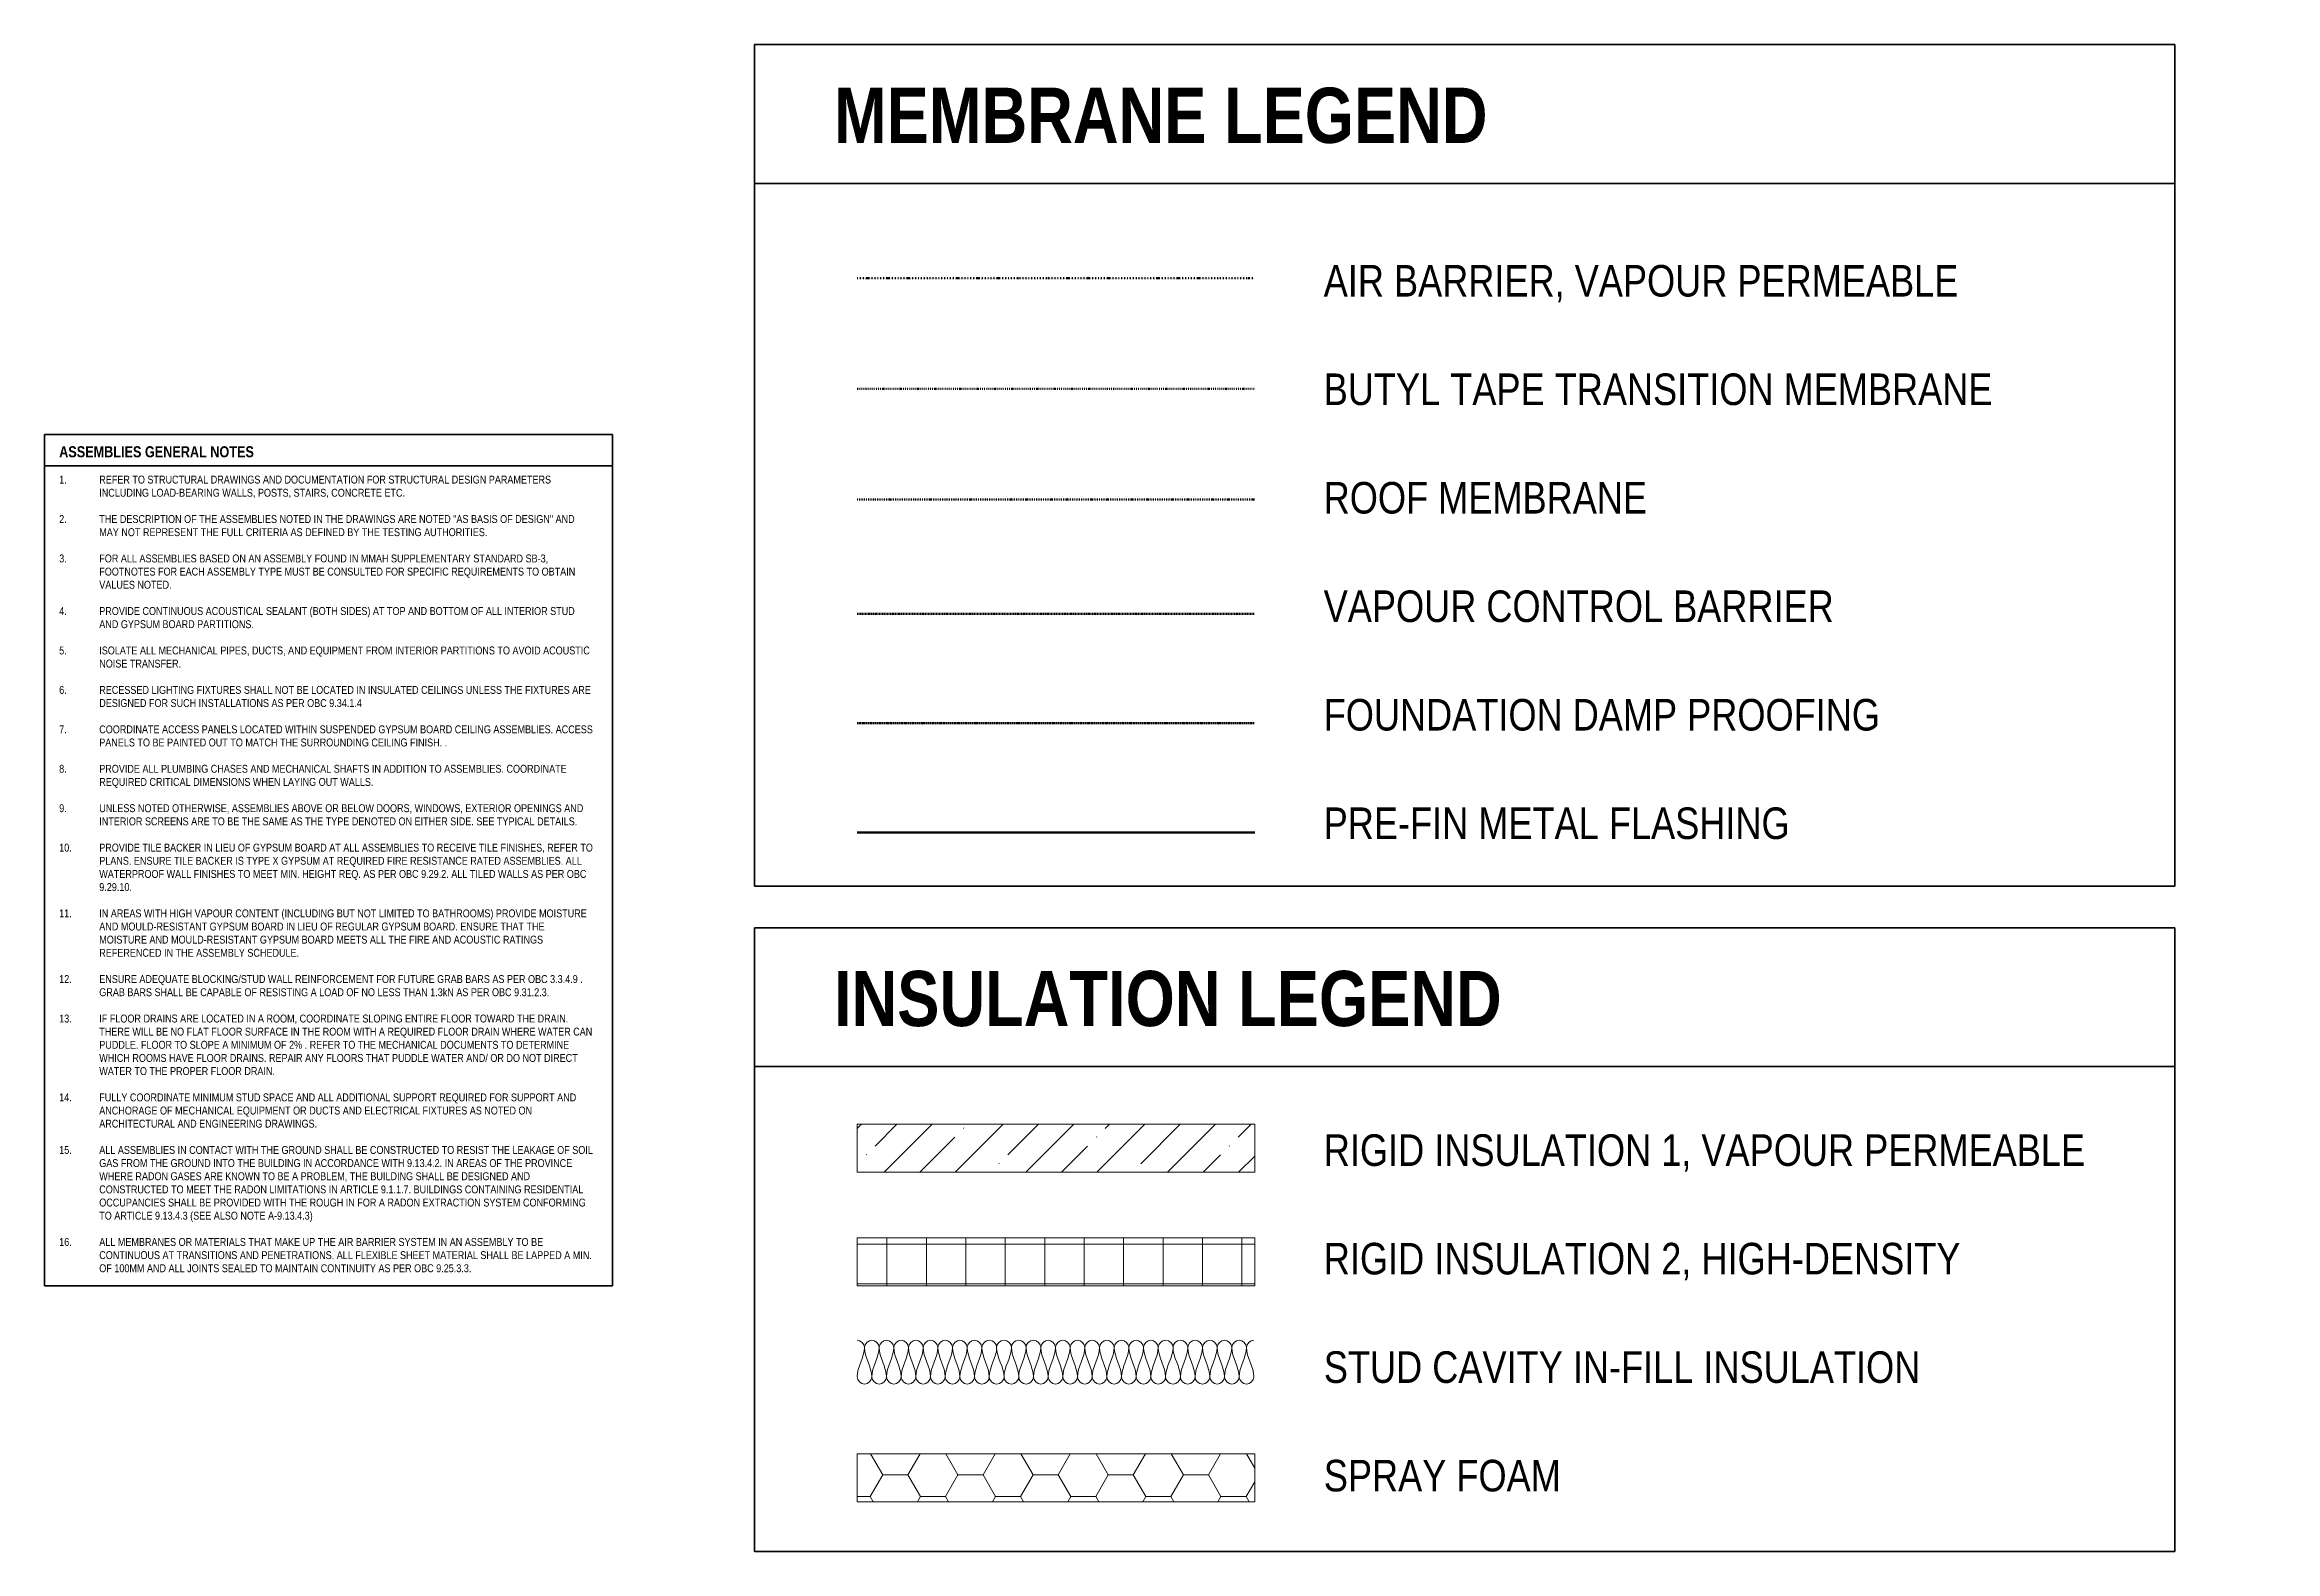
# Model space of a CAD drawing. Header units: millimetres. Extents: x -1345 to 11650, y 651 to 5428.
# Drawn here: x 4581 to 11650, y 651 to 5428 of the extents above; entities that cross this region are included whole.
import ezdxf

# ---------------------------------------------------------------- set-up
doc = ezdxf.new("R2010")
doc.units = ezdxf.units.MM
for name, pattern in [('CMHC_Membrane001', [9, 3, -2, 0, -2, 0, -2]), ('CMHC_Membrane002', [7, 5, -2]), ('CMHC_Membrane004', [6, 2, -2, 0, -2]), ('CMHC_Membrane006', [5, 3, -2]), ('CMHC_Membrane007', [7, 3, -2, 0, -2])]:
    doc.linetypes.add(name, pattern=pattern)
doc.layers.add('A-DETL', color=9, linetype='Continuous', lineweight=18, true_color=0x808080)
doc.layers.add('A-DETL-GENF', color=7, linetype='Continuous', lineweight=18)
doc.layers.add('G-ANNO-TEXT', color=7, linetype='Continuous', lineweight=9)
doc.styles.add('Arial Narrow_1', font='ARIALN.TTF', dxfattribs={"height": 25})
doc.styles.add('Arial Narrow_2', font='ARIALN.TTF', dxfattribs={"height": 100})
doc.styles.add('Arial Narrow_B', font='ARIALNB.TTF', dxfattribs={"height": 35})
doc.styles.add('Arial Narrow_B_2', font='ARIALNB.TTF', dxfattribs={"height": 175})

# ---------------------------------------------------------------- blocks, each defined once
blk = doc.blocks.new('CMHC-07_Insulation_ Semi-Rigid-Section - 152mm-6565447-MEMBRANE _ INSULATION LEGEND')
at = {"layer": 'A-DETL-GENF', "true_color": 0x808080}
h = blk.add_hatch(dxfattribs=at)
h.set_pattern_fill('FP_15', color=8, style=0, pattern_type=2)
h.set_pattern_definition([(45, (0, 0), (-112.253, 112.253), []), (45, (112.25, 0), (-112.253, 112.253), [198.437, -39.687, 1.676, -38.011])])
h.paths.add_polyline_path([(2964.4, 1853.5), (2964.4, 2005.5), (1704.4, 2005.5), (1704.4, 1853.5)])
at = {"layer": 'A-DETL-GENF'}
for p, q in [((2964.4, 2005.5), (1704.4, 2005.5)), ((1704.4, 2005.5), (1704.4, 1853.5)), ((2964.4, 1853.5), (2964.4, 2005.5)), ((1704.4, 1853.5), (2964.4, 1853.5))]:
    blk.add_line(p, q, dxfattribs=at)
blk = doc.blocks.new('CMHC-07_Insulation_ Rigid-Section - 152mm-6565517-MEMBRANE _ INSULATION LEGEND')
at = {"layer": 'A-DETL-GENF', "true_color": 0x808080}
h = blk.add_hatch(dxfattribs=at)
h.set_pattern_fill('FP_16', color=8, style=0, pattern_type=2)
h.set_pattern_definition([(0, (0, 0), (0, 125), []), (90, (0, 0), (-125, 8e-15), [])])
h.paths.add_polyline_path([(2964.4, 1493.5), (2964.4, 1645.5), (1704.4, 1645.5), (1704.4, 1493.5)])
at = {"layer": 'A-DETL-GENF'}
for p, q in [((2964.4, 1645.5), (1704.4, 1645.5)), ((1704.4, 1645.5), (1704.4, 1493.5)), ((2964.4, 1493.5), (2964.4, 1645.5)), ((1704.4, 1493.5), (2964.4, 1493.5))]:
    blk.add_line(p, q, dxfattribs=at)

msp = doc.modelspace()

# ---------------------------------------------------------------- hatches: boundary and pattern name
at = {"layer": 'A-DETL-GENF', "true_color": 0x808080}
h = msp.add_hatch(dxfattribs=at)
h.set_pattern_fill('FP_17', color=8, style=0, pattern_type=2)
h.set_pattern_definition([(0, (5451.025, 0), (119.063, 68.741), [79.375, -158.75]), (120, (5451.025, 0), (-119.063, 68.7411), [79.375, -158.75]), (60, (5451.025, 0), (5e-05, 137.4821), [0, -158.75, 79.375, 0])])
h.paths.add_polyline_path([(8415.4, 808.5), (8415.4, 960.5), (7155.4, 960.5), (7155.4, 808.5)])

# ---------------------------------------------------------------- linework, layer by layer
at = {"layer": 'A-DETL', "color": 7, "lineweight": 35}
for p, q in [((6831, 5428.5), (11331, 5428.5)), ((6831, 2760.6), (6831, 5428.5)), ((11331, 5428.5), (11331, 2760.6)), ((6831, 4988.5), (11331, 4988.5)), ((4581, 1493.7), (4581, 4192.7)), ((6381, 1493.7), (6381, 4192.7)), ((11331, 2760.6), (6831, 2760.6)), ((6831, 2628.5), (11331, 2628.5)), ((6831, 651.4), (6831, 2628.5)), ((6831, 2188.5), (11331, 2188.5)), ((4581, 1493.7), (6381, 1493.7)), ((11331, 651.4), (6831, 651.4))]:
    msp.add_line(p, q, dxfattribs=at)
at = {"layer": 'A-DETL', "color": 190, "linetype": 'CMHC_Membrane001', "lineweight": 50, "true_color": 0x8000ff}
msp.add_line((7155.4, 4688.5), (8415.4, 4688.5), dxfattribs=at)
at = {"layer": 'A-DETL', "color": 30, "linetype": 'CMHC_Membrane004', "lineweight": 50, "true_color": 0xff8000}
msp.add_line((7155.4, 4337.2), (8415.4, 4337.2), dxfattribs=at)
at = {"layer": 'A-DETL', "color": 5, "linetype": 'CMHC_Membrane007', "lineweight": 50, "true_color": 0x0000ff}
msp.add_line((7155.4, 3986), (8415.4, 3986), dxfattribs=at)
at = {"layer": 'A-DETL', "color": 96, "linetype": 'CMHC_Membrane006', "lineweight": 50, "true_color": 0x008000}
msp.add_line((7155.4, 3623.5), (8415.4, 3623.5), dxfattribs=at)
at = {"layer": 'A-DETL', "color": 150, "linetype": 'CMHC_Membrane002', "lineweight": 50, "true_color": 0x0080ff}
msp.add_line((7155.4, 3277.2), (8415.4, 3277.2), dxfattribs=at)
at = {"layer": 'A-DETL', "color": 7, "lineweight": 50}
msp.add_line((7155.4, 2931), (8415.4, 2931), dxfattribs=at)
at = {"layer": 'A-DETL', "color": 7}
for p, q in [((8415.4, 960.5), (7155.4, 960.5)), ((7155.4, 960.5), (7155.4, 808.5)), ((8415.4, 808.5), (8415.4, 960.5)), ((7155.4, 808.5), (8415.4, 808.5))]:
    msp.add_line(p, q, dxfattribs=at)
at = {"layer": 'A-DETL'}
for points in [[(7155.4, 1321.3), (7166.4, 1321.3), (7178.7, 1309), (7178.7, 1298)], [(7178.7, 1298), (7178.7, 1266), (7155.4, 1236.8), (7155.4, 1204.8)], [(7178.7, 1298), (7178.7, 1309), (7202, 1333.6), (7225.3, 1309), (7225.3, 1298)], [(7202, 1204.8), (7202, 1236.8), (7178.7, 1266), (7178.7, 1298)], [(7225.3, 1298), (7225.3, 1266), (7202, 1236.8), (7202, 1204.8)], [(7225.3, 1298), (7225.3, 1309), (7248.5, 1333.6), (7271.8, 1309), (7271.8, 1298)], [(7248.5, 1204.8), (7248.5, 1236.8), (7225.3, 1266), (7225.3, 1298)], [(7271.8, 1298), (7271.8, 1266), (7248.5, 1236.8), (7248.5, 1204.8)], [(7271.8, 1298), (7271.8, 1309), (7295.1, 1333.6), (7318.4, 1309), (7318.4, 1298)], [(7295.1, 1204.8), (7295.1, 1236.8), (7271.8, 1266), (7271.8, 1298)], [(7318.4, 1298), (7318.4, 1266), (7295.1, 1236.8), (7295.1, 1204.8)], [(7318.4, 1298), (7318.4, 1309), (7341.7, 1333.6), (7365, 1309), (7365, 1298)], [(7341.7, 1204.8), (7341.7, 1236.8), (7318.4, 1266), (7318.4, 1298)], [(7365, 1298), (7365, 1266), (7341.7, 1236.8), (7341.7, 1204.8)], [(7365, 1298), (7365, 1309), (7388.2, 1333.6), (7411.5, 1309), (7411.5, 1298)], [(7388.2, 1204.8), (7388.2, 1236.8), (7365, 1266), (7365, 1298)], [(7411.5, 1298), (7411.5, 1266), (7388.2, 1236.8), (7388.2, 1204.8)], [(7411.5, 1298), (7411.5, 1309), (7434.8, 1333.6), (7458.1, 1309), (7458.1, 1298)], [(7434.8, 1204.8), (7434.8, 1236.8), (7411.5, 1266), (7411.5, 1298)], [(7458.1, 1298), (7458.1, 1266), (7434.8, 1236.8), (7434.8, 1204.8)], [(7458.1, 1298), (7458.1, 1309), (7481.4, 1333.6), (7504.7, 1309), (7504.7, 1298)], [(7481.4, 1204.8), (7481.4, 1236.8), (7458.1, 1266), (7458.1, 1298)], [(7504.7, 1298), (7504.7, 1266), (7481.4, 1236.8), (7481.4, 1204.8)], [(7504.7, 1298), (7504.7, 1309), (7527.9, 1333.6), (7551.2, 1309), (7551.2, 1298)], [(7527.9, 1204.8), (7527.9, 1236.8), (7504.7, 1266), (7504.7, 1298)], [(7551.2, 1298), (7551.2, 1266), (7527.9, 1236.8), (7527.9, 1204.8)], [(7551.2, 1298), (7551.2, 1309), (7574.5, 1333.6), (7597.8, 1309), (7597.8, 1298)], [(7574.5, 1204.8), (7574.5, 1236.8), (7551.2, 1266), (7551.2, 1298)], [(7597.8, 1298), (7597.8, 1266), (7574.5, 1236.8), (7574.5, 1204.8)], [(7597.8, 1298), (7597.8, 1309), (7621.1, 1333.6), (7644.4, 1309), (7644.4, 1298)], [(7621.1, 1204.8), (7621.1, 1236.8), (7597.8, 1266), (7597.8, 1298)], [(7644.4, 1298), (7644.4, 1266), (7621.1, 1236.8), (7621.1, 1204.8)], [(7644.4, 1298), (7644.4, 1309), (7667.6, 1333.6), (7690.9, 1309), (7690.9, 1298)], [(7667.6, 1204.8), (7667.6, 1236.8), (7644.4, 1266), (7644.4, 1298)], [(7690.9, 1298), (7690.9, 1266), (7667.6, 1236.8), (7667.6, 1204.8)], [(7690.9, 1298), (7690.9, 1309), (7714.2, 1333.6), (7737.5, 1309), (7737.5, 1298)], [(7714.2, 1204.8), (7714.2, 1236.8), (7690.9, 1266), (7690.9, 1298)], [(7737.5, 1298), (7737.5, 1266), (7714.2, 1236.8), (7714.2, 1204.8)], [(7737.5, 1298), (7737.5, 1309), (7760.8, 1333.6), (7784.1, 1309), (7784.1, 1298)], [(7760.8, 1204.8), (7760.8, 1236.8), (7737.5, 1266), (7737.5, 1298)], [(7784.1, 1298), (7784.1, 1266), (7760.8, 1236.8), (7760.8, 1204.8)], [(7784.1, 1298), (7784.1, 1309), (7807.3, 1333.6), (7830.6, 1309), (7830.6, 1298)], [(7807.3, 1204.8), (7807.3, 1236.8), (7784.1, 1266), (7784.1, 1298)], [(7830.6, 1298), (7830.6, 1266), (7807.3, 1236.8), (7807.3, 1204.8)], [(7830.6, 1298), (7830.6, 1309), (7853.9, 1333.6), (7877.2, 1309), (7877.2, 1298)], [(7853.9, 1204.8), (7853.9, 1236.8), (7830.6, 1266), (7830.6, 1298)], [(7877.2, 1298), (7877.2, 1266), (7853.9, 1236.8), (7853.9, 1204.8)], [(7877.2, 1298), (7877.2, 1309), (7900.5, 1333.6), (7923.8, 1309), (7923.8, 1298)], [(7900.5, 1204.8), (7900.5, 1236.8), (7877.2, 1266), (7877.2, 1298)], [(7923.8, 1298), (7923.8, 1266), (7900.5, 1236.8), (7900.5, 1204.8)], [(7923.8, 1298), (7923.8, 1309), (7947, 1333.6), (7970.3, 1309), (7970.3, 1298)], [(7947, 1204.8), (7947, 1236.8), (7923.8, 1266), (7923.8, 1298)], [(7970.3, 1298), (7970.3, 1266), (7947, 1236.8), (7947, 1204.8)], [(7970.3, 1298), (7970.3, 1309), (7993.6, 1333.6), (8016.9, 1309), (8016.9, 1298)], [(7993.6, 1204.8), (7993.6, 1236.8), (7970.3, 1266), (7970.3, 1298)], [(8016.9, 1298), (8016.9, 1266), (7993.6, 1236.8), (7993.6, 1204.8)], [(8016.9, 1298), (8016.9, 1309), (8040.2, 1333.6), (8063.5, 1309), (8063.5, 1298)], [(8040.2, 1204.8), (8040.2, 1236.8), (8016.9, 1266), (8016.9, 1298)], [(8063.5, 1298), (8063.5, 1266), (8040.2, 1236.8), (8040.2, 1204.8)], [(8063.5, 1298), (8063.5, 1309), (8086.7, 1333.6), (8110, 1309), (8110, 1298)], [(8086.7, 1204.8), (8086.7, 1236.8), (8063.5, 1266), (8063.5, 1298)], [(8110, 1298), (8110, 1266), (8086.7, 1236.8), (8086.7, 1204.8)], [(8110, 1298), (8110, 1309), (8133.3, 1333.6), (8156.6, 1309), (8156.6, 1298)], [(8133.3, 1204.8), (8133.3, 1236.8), (8110, 1266), (8110, 1298)], [(8156.6, 1298), (8156.6, 1266), (8133.3, 1236.8), (8133.3, 1204.8)], [(8156.6, 1298), (8156.6, 1309), (8179.9, 1333.6), (8203.2, 1309), (8203.2, 1298)], [(8179.9, 1204.8), (8179.9, 1236.8), (8156.6, 1266), (8156.6, 1298)], [(8203.2, 1298), (8203.2, 1266), (8179.9, 1236.8), (8179.9, 1204.8)], [(8203.2, 1298), (8203.2, 1309), (8226.4, 1333.6), (8249.7, 1309), (8249.7, 1298)], [(8226.4, 1204.8), (8226.4, 1236.8), (8203.2, 1266), (8203.2, 1298)], [(8249.7, 1298), (8249.7, 1266), (8226.4, 1236.8), (8226.4, 1204.8)], [(8249.7, 1298), (8249.7, 1309), (8273, 1333.6), (8296.3, 1309), (8296.3, 1298)], [(8273, 1204.8), (8273, 1236.8), (8249.7, 1266), (8249.7, 1298)], [(8296.3, 1298), (8296.3, 1266), (8273, 1236.8), (8273, 1204.8)], [(8296.3, 1298), (8296.3, 1309), (8319.6, 1333.6), (8342.9, 1309), (8342.9, 1298)], [(8319.6, 1204.8), (8319.6, 1236.8), (8296.3, 1266), (8296.3, 1298)], [(8342.9, 1298), (8342.9, 1266), (8319.6, 1236.8), (8319.6, 1204.8)], [(8342.9, 1298), (8342.9, 1309), (8366.1, 1333.6), (8389.4, 1309), (8389.4, 1298)], [(8366.1, 1204.8), (8366.1, 1236.8), (8342.9, 1266), (8342.9, 1298)], [(8389.4, 1298), (8389.4, 1266), (8366.1, 1236.8), (8366.1, 1204.8)], [(8389.4, 1298), (8389.4, 1309), (8401.7, 1321.3), (8412.7, 1321.3)], [(8412.7, 1204.8), (8412.7, 1236.8), (8389.4, 1266), (8389.4, 1298)], [(7155.4, 1204.8), (7155.4, 1193.9), (7178.7, 1169.3), (7202, 1193.9), (7202, 1204.8)], [(7202, 1204.8), (7202, 1193.9), (7225.3, 1169.3), (7248.5, 1193.9), (7248.5, 1204.8)], [(7248.5, 1204.8), (7248.5, 1193.9), (7271.8, 1169.3), (7295.1, 1193.9), (7295.1, 1204.8)], [(7295.1, 1204.8), (7295.1, 1193.9), (7318.4, 1169.3), (7341.7, 1193.9), (7341.7, 1204.8)], [(7341.7, 1204.8), (7341.7, 1193.9), (7365, 1169.3), (7388.2, 1193.9), (7388.2, 1204.8)], [(7388.2, 1204.8), (7388.2, 1193.9), (7411.5, 1169.3), (7434.8, 1193.9), (7434.8, 1204.8)], [(7434.8, 1204.8), (7434.8, 1193.9), (7458.1, 1169.3), (7481.4, 1193.9), (7481.4, 1204.8)], [(7481.4, 1204.8), (7481.4, 1193.9), (7504.7, 1169.3), (7527.9, 1193.9), (7527.9, 1204.8)], [(7527.9, 1204.8), (7527.9, 1193.9), (7551.2, 1169.3), (7574.5, 1193.9), (7574.5, 1204.8)], [(7574.5, 1204.8), (7574.5, 1193.9), (7597.8, 1169.3), (7621.1, 1193.9), (7621.1, 1204.8)], [(7621.1, 1204.8), (7621.1, 1193.9), (7644.4, 1169.3), (7667.6, 1193.9), (7667.6, 1204.8)], [(7667.6, 1204.8), (7667.6, 1193.9), (7690.9, 1169.3), (7714.2, 1193.9), (7714.2, 1204.8)], [(7714.2, 1204.8), (7714.2, 1193.9), (7737.5, 1169.3), (7760.8, 1193.9), (7760.8, 1204.8)], [(7760.8, 1204.8), (7760.8, 1193.9), (7784.1, 1169.3), (7807.3, 1193.9), (7807.3, 1204.8)], [(7807.3, 1204.8), (7807.3, 1193.9), (7830.6, 1169.3), (7853.9, 1193.9), (7853.9, 1204.8)], [(7853.9, 1204.8), (7853.9, 1193.9), (7877.2, 1169.3), (7900.5, 1193.9), (7900.5, 1204.8)], [(7900.5, 1204.8), (7900.5, 1193.9), (7923.8, 1169.3), (7947, 1193.9), (7947, 1204.8)], [(7947, 1204.8), (7947, 1193.9), (7970.3, 1169.3), (7993.6, 1193.9), (7993.6, 1204.8)], [(7993.6, 1204.8), (7993.6, 1193.9), (8016.9, 1169.3), (8040.2, 1193.9), (8040.2, 1204.8)], [(8040.2, 1204.8), (8040.2, 1193.9), (8063.5, 1169.3), (8086.7, 1193.9), (8086.7, 1204.8)], [(8086.7, 1204.8), (8086.7, 1193.9), (8110, 1169.3), (8133.3, 1193.9), (8133.3, 1204.8)], [(8133.3, 1204.8), (8133.3, 1193.9), (8156.6, 1169.3), (8179.9, 1193.9), (8179.9, 1204.8)], [(8179.9, 1204.8), (8179.9, 1193.9), (8203.2, 1169.3), (8226.4, 1193.9), (8226.4, 1204.8)], [(8226.4, 1204.8), (8226.4, 1193.9), (8249.7, 1169.3), (8273, 1193.9), (8273, 1204.8)], [(8273, 1204.8), (8273, 1193.9), (8296.3, 1169.3), (8319.6, 1193.9), (8319.6, 1204.8)], [(8319.6, 1204.8), (8319.6, 1193.9), (8342.9, 1169.3), (8366.1, 1193.9), (8366.1, 1204.8)], [(8366.1, 1204.8), (8366.1, 1193.9), (8389.4, 1169.3), (8412.7, 1193.9), (8412.7, 1204.8)]]:
    msp.add_open_spline(points, degree=3, dxfattribs=at)

# ---------------------------------------------------------------- block references
at = {"layer": 'A-DETL-GENF'}
for name in ['CMHC-07_Insulation_ Semi-Rigid-Section - 152mm-6565447-MEMBRANE _ INSULATION LEGEND', 'CMHC-07_Insulation_ Rigid-Section - 152mm-6565517-MEMBRANE _ INSULATION LEGEND']:
    msp.add_blockref(name, (5451, 0), dxfattribs=at)

# ---------------------------------------------------------------- texts
at = {"layer": 'G-ANNO-TEXT', "attachment_point": 1, "bg_fill": 3, "box_fill_scale": 1.25, "bg_fill_color": 256, "bg_fill_true_color": 13158600, "bg_fill_transparency": 0}
for s, insert, char_height, width, style in [('MEMBRANE LEGEND', (7082.4, 5291.8), 175, 2537.341, 'Arial Narrow_B_2'), ('AIR BARRIER, VAPOUR PERMEABLE', (8634.1, 4729.7), 100, 2497.257, 'Arial Narrow_2'), ('BUTYL TAPE TRANSITION MEMBRANE', (8634.1, 4385.8), 100, 2633.543, 'Arial Narrow_2'), ('ASSEMBLIES GENERAL NOTES', (4627.2, 4155.1), 35, 757.595, 'Arial Narrow_B'), ('ROOF MEMBRANE', (8634.1, 4041.8), 100, 1262.658, 'Arial Narrow_2'), ('VAPOUR CONTROL BARRIER', (8634.1, 3697.9), 100, 1992.193, 'Arial Narrow_2'), ('FOUNDATION DAMP PROOFING', (8634.1, 3353.9), 100, 2168.565, 'Arial Narrow_2'), ('PRE-FIN METAL FLASHING', (8634.1, 3009.9), 100, 1835.864, 'Arial Narrow_2'), ('INSULATION LEGEND', (7082.4, 2491.8), 175, 2597.468, 'Arial Narrow_B_2'), ('RIGID INSULATION 1, VAPOUR PERMEABLE', (8634.5, 1973.6), 100, 2990.294, 'Arial Narrow_2'), ('RIGID INSULATION 2, HIGH-DENSITY', (8634.5, 1629.6), 100, 2493.248, 'Arial Narrow_2'), ('STUD CAVITY IN-FILL INSULATION', (8634.5, 1285.7), 100, 2348.944, 'Arial Narrow_2'), ('SPRAY FOAM', (8634.5, 941.7), 100, 933.966, 'Arial Narrow_2')]:
    msp.add_mtext(s, dxfattribs=dict(at, insert=insert, char_height=char_height, width=width, style=style))
at = {"layer": 'G-ANNO-TEXT', "char_height": 25, "attachment_point": 1, "style": 'Arial Narrow_1'}
for s, insert, width in [('1.', (4627.2, 4061.9), 153.924), ('REFER TO STRUCTURAL DRAWINGS AND DOCUMENTATION FOR STRUCTURAL DESIGN PARAMETERS ', (4754.2, 4061.9), 1746.877), ('INCLUDING LOAD-BEARING WALLS, POSTS, STAIRS, CONCRETE ETC.', (4754.2, 4020.2), 1175.274), ('2.', (4627.2, 3936.9), 153.924), ('THE DESCRIPTION OF THE ASSEMBLIES NOTED IN THE DRAWINGS ARE NOTED "AS BASIS OF DESIGN" AND ', (4754.2, 3936.9), 1838.269), ('MAY NOT REPRESENT THE FULL CRITERIA AS DEFINED BY THE TESTING AUTHORITIES.', (4754.2, 3895.2), 1494.345), ('3.', (4627.2, 3811.9), 153.924), ('FOR ALL ASSEMBLIES BASED ON AN ASSEMBLY FOUND IN MMAH SUPPLEMENTARY STANDARD SB-3, ', (4754.2, 3811.9), 1734.852), ('FOOTNOTES FOR EACH ASSEMBLY TYPE MUST BE CONSULTED FOR SPECIFIC REQUIREMENTS TO OBTAIN ', (4754.2, 3770.2), 1843.881), ('VALUES NOTED.', (4754.2, 3728.5), 278.186), ('4.', (4627.2, 3645.2), 153.924), ('PROVIDE CONTINUOUS ACOUSTICAL SEALANT (BOTH SIDES) AT TOP AND BOTTOM OF ALL INTERIOR STUD ', (4754.2, 3645.2), 1839.873), ('AND GYPSUM BOARD PARTITIONS.', (4754.2, 3603.5), 594.852), ('5.', (4627.2, 3520.2), 153.924), ('NOISE TRANSFER.', (4754.2, 3478.5), 315.063), ('ISOLATE ALL MECHANICAL PIPES, DUCTS, AND EQUIPMENT FROM INTERIOR PARTITIONS TO AVOID ACOUSTIC ', (4754.2, 3520.2), 1896.793), ('6.', (4627.2, 3395.1), 153.924), ('RECESSED LIGHTING FIXTURES SHALL NOT BE LOCATED IN INSULATED CEILINGS UNLESS THE FIXTURES ARE ', (4754.2, 3395.1), 1899.999), ('DESIGNED FOR SUCH INSTALLATIONS AS PER OBC 9.34.1.4', (4754.2, 3353.5), 1009.325), ('7.', (4627.2, 3270.1), 153.924), ('COORDINATE ACCESS PANELS LOCATED WITHIN SUSPENDED GYPSUM BOARD CEILING ASSEMBLIES. ACCESS ', (4754.2, 3270.1), 1899.999), ('PANELS TO BE PAINTED OUT TO MATCH THE SURROUNDING CEILING FINISH. .', (4754.2, 3228.5), 1338.016), ('8.', (4627.2, 3145.1), 153.924), ('PROVIDE ALL PLUMBING CHASES AND MECHANICAL SHAFTS IN ADDITION TO ASSEMBLIES. COORDINATE ', (4754.2, 3145.1), 1806.202), ('REQUIRED CRITICAL DIMENSIONS WHEN LAYING OUT WALLS.', (4754.2, 3103.4), 1052.616), ('9.', (4627.2, 3020.1), 153.924), ('UNLESS NOTED OTHERWISE, ASSEMBLIES ABOVE OR BELOW DOORS, WINDOWS, EXTERIOR OPENINGS AND ', (4754.2, 3020.1), 1871.94), ('INTERIOR SCREENS ARE TO BE THE SAME AS THE TYPE DENOTED ON EITHER SIDE. SEE TYPICAL DETAILS.', (4754.2, 2978.4), 1839.873), ('10.', (4627.2, 2895.1), 153.924), ('PROVIDE TILE BACKER IN LIEU OF GYPSUM BOARD AT ALL ASSEMBLIES TO RECEIVE TILE FINISHES, REFER TO ', (4754.2, 2895.1), 1899.999), ('PLANS. ENSURE TILE BACKER IS TYPE X GYPSUM AT REQUIRED FIRE RESISTANCE RATED ASSEMBLIES. ALL ', (4754.2, 2853.4), 1865.527), ('WATERPROOF WALL FINISHES TO MEET MIN. HEIGHT REQ. AS PER OBC 9.29.2. ALL TILED WALLS AS PER OBC ', (4754.2, 2811.7), 1883.966), ('9.29.10.', (4754.2, 2770.1), 125.063), ('11.', (4627.2, 2686.7), 153.924), ('IN AREAS WITH HIGH VAPOUR CONTENT (INCLUDING BUT NOT LIMITED TO BATHROOMS) PROVIDE MOISTURE ', (4754.2, 2686.7), 1883.966), ('AND MOULD-RESISTANT GYPSUM BOARD IN LIEU OF REGULAR GYPSUM BOARD. ENSURE THAT THE ', (4754.2, 2645), 1721.223), ('MOISTURE AND MOULD-RESISTANT GYPSUM BOARD MEETS ALL THE FIRE AND ACOUSTIC RATINGS ', (4754.2, 2603.4), 1716.413), ('REFERENCED IN THE ASSEMBLY SCHEDULE.', (4754.2, 2561.7), 767.215), ('12.', (4627.2, 2478.4), 153.924), ('ENSURE ADEQUATE BLOCKING/STUD WALL REINFORCEMENT FOR FUTURE GRAB BARS AS PER OBC 3.3.4.9 . ', (4754.2, 2478.4), 1868.734), ('GRAB BARS SHALL BE CAPABLE OF RESISTING A LOAD OF NO LESS THAN 1.3kN AS PER OBC 9.31.2.3.', (4754.2, 2436.7), 1730.843), ('13.', (4627.2, 2353.3), 153.924), ('IF FLOOR DRAINS ARE LOCATED IN A ROOM, COORDINATE SLOPING ENTIRE FLOOR TOWARD THE DRAIN. ', (4754.2, 2353.3), 1813.417), ('THERE WILL BE NO FLAT FLOOR SURFACE IN THE ROOM WITH A REQUIRED FLOOR DRAIN WHERE WATER CAN ', (4754.2, 2311.7), 1899.999), ('PUDDLE. FLOOR TO SLOPE A MINIMUM OF 2% . REFER TO THE MECHANICAL DOCUMENTS TO DETERMINE ', (4754.2, 2270), 1819.831), ('WHICH ROOMS HAVE FLOOR DRAINS. REPAIR ANY FLOORS THAT PUDDLE WATER AND/ OR DO NOT DIRECT ', (4754.2, 2228.3), 1848.691), ('WATER TO THE PROPER FLOOR DRAIN.', (4754.2, 2186.7), 676.624), ('14.', (4627.2, 2103.3), 153.924), ('ANCHORAGE OF MECHANICAL EQUIPMENT OR DUCTS AND ELECTRICAL FIXTURES AS NOTED ON ', (4754.2, 2061.6), 1673.122), ('FULLY COORDINATE MINIMUM STUD SPACE AND ALL ADDITIONAL SUPPORT REQUIRED FOR SUPPORT AND ', (4754.2, 2103.3), 1842.278), ('ARCHITECTURAL AND ENGINEERING DRAWINGS.', (4754.2, 2020), 836.16), ('15.', (4627.2, 1936.6), 153.924), ('ALL ASSEMBLIES IN CONTACT WITH THE GROUND SHALL BE CONSTRUCTED TO RESIST THE LEAKAGE OF SOIL ', (4754.2, 1936.6), 1899.999), ('WHERE RADON GASES ARE KNOWN TO BE A PROBLEM, THE BUILDING SHALL BE DESIGNED AND ', (4754.2, 1853.3), 1665.105), ('GAS FROM THE GROUND INTO THE BUILDING IN ACCORDANCE WITH 9.13.4.2. IN AREAS OF THE PROVINCE ', (4754.2, 1895), 1827.046), ('OCCUPANCIES SHALL BE PROVIDED WITH THE ROUGH IN FOR A RADON EXTRACTION SYSTEM CONFORMING ', (4754.2, 1769.9), 1879.957), ('CONSTRUCTED TO MEET THE RADON LIMITATIONS IN ARTICLE 9.1.1.7. BUILDINGS CONTAINING RESIDENTIAL ', (4754.2, 1811.6), 1870.337), ('TO ARTICLE 9.13.4.3 (SEE ALSO NOTE A-9.13.4.3)', (4754.2, 1728.3), 820.126), ('16.', (4627.2, 1644.9), 153.924), ('ALL MEMBRANES OR MATERIALS THAT MAKE UP THE AIR BARRIER SYSTEM IN AN ASSEMBLY TO BE ', (4754.2, 1644.9), 1717.215), ('OF 100MM AND ALL JOINTS SEALED TO MAINTAIN CONTINUITY AS PER OBC 9.25.3.3.', (4754.2, 1561.6), 1431.012), ('CONTINUOUS AT TRANSITIONS AND PENETRATIONS. ALL FLEXIBLE SHEET MATERIAL SHALL BE LAPPED A MIN. ', (4754.2, 1603.2), 1899.999)]:
    msp.add_mtext(s, dxfattribs=dict(at, insert=insert, width=width))

# ---------------------------------------------------------------- next in the draw order: linework, layer by layer
at = {"layer": 'A-DETL', "color": 7, "lineweight": 35}
for p, q in [((4581, 4192.7), (6381, 4192.7)), ((4581, 4092.7), (6381, 4092.7)), ((11331, 2628.5), (11331, 651.4))]:
    msp.add_line(p, q, dxfattribs=at)

doc.saveas('drawing.dxf')
